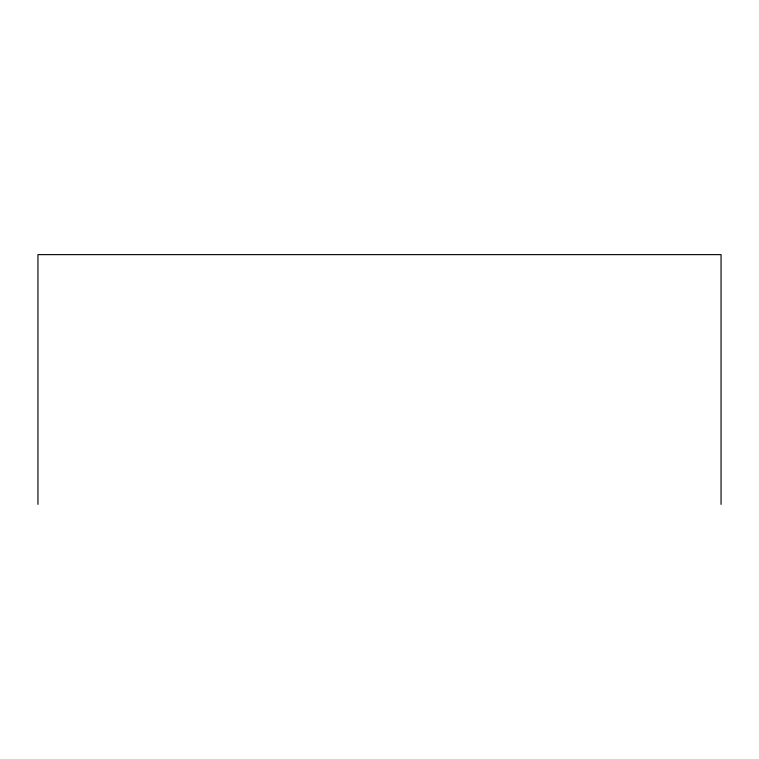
<?xml version="1.0" encoding="UTF-8"?>
<svg xmlns="http://www.w3.org/2000/svg" width="759" height="759" viewBox="0 0 759 759"><rect width="100%" height="100%" fill="white"/><g stroke="black" fill="none" stroke-linecap="round" stroke-linejoin="round"><path stroke-width="1.14" d="M721.05 504.374L721.05 254.626L37.95 254.626L37.95 504.374"/></g></svg>
